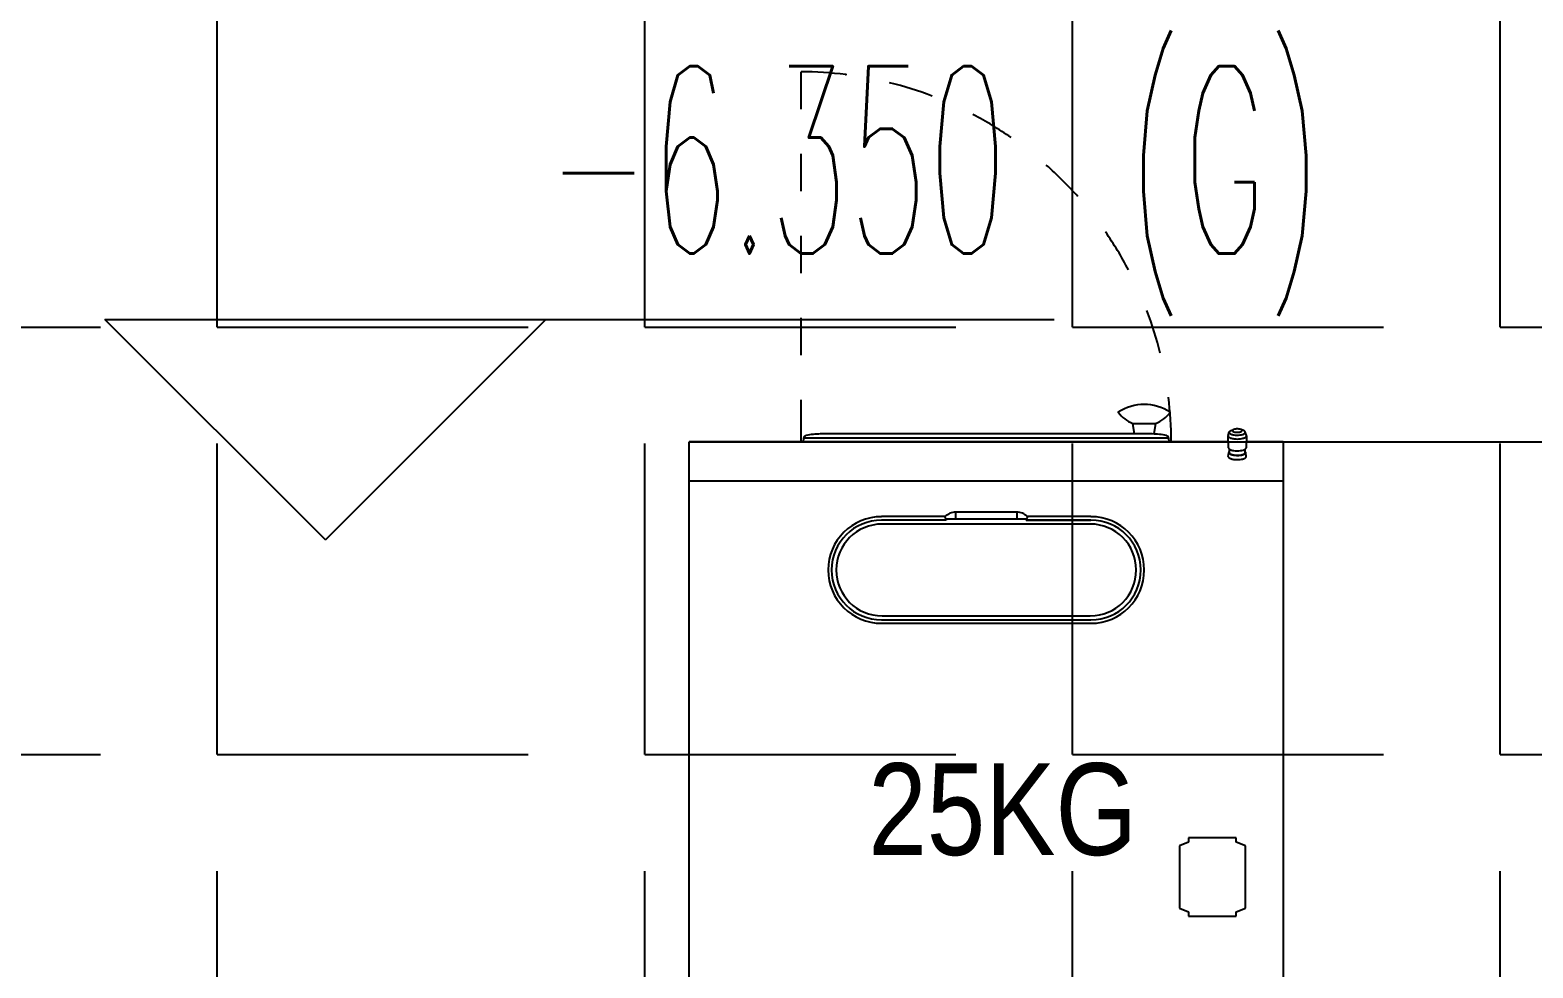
# Model space of a CAD drawing. Header units: millimetres. Extents: x 12325263 to 13848842, y -1463133 to 573208.
# Drawn here: x 12580379 to 12582833, y -859503 to -857971 of the extents above; entities that cross this region are included whole.
import ezdxf
from ezdxf.xclip import XClip

# ---------------------------------------------------------------- set-up
doc = ezdxf.new("R2010")
doc.units = ezdxf.units.MM
doc.header["$LTSCALE"] = 1000
doc.header["$XCLIPFRAME"] = 0
for name, color, linetype in [('A-ANNO-ELEV', 3, 'Continuous'), ('A-ANNO-TEXT', 7, 'Continuous'), ('fur202301', 252, 'Continuous'), ('WALL', 5, 'Continuous'), ('WALL-SHATCH', 8, 'Continuous'), ('建筑-楼板开洞', 251, 'Continuous')]:
    doc.layers.add(name, color=color, linetype=linetype)
doc.styles.add('_TCH_DIM', font='SIMPLEX.shx', dxfattribs={"width": 0.7, "bigfont": 'GBCBIG.shx'})
doc.styles.add('KA', font='ARIALN.TTF')

# ---------------------------------------------------------------- blocks, each defined once
blk = doc.blocks.new('adgshg13-A$C7F010FC0')
at = {"layer": 'WALL-SHATCH'}
h = blk.add_hatch(color=256, dxfattribs=at)
h.dxf.hatch_style = 1
h.paths.add_polyline_path([(-60384.2, -16880.9), (-763.2, 197.5), (12587.6, -13153.3), (12587.6, -157996), (-162964.9, -188820.4), (-171262.4, -180522.9), (-171262.4, -31310.9), (-150707.2, -10755.7), (-131860.1, -7980.9), (-99162.4, -7980.9), (-99162.4, -4980.9), (-76620.4, -4980.9), (-70107.7, -16880.9)], flags=16)
h.paths.add_polyline_path([(-60091.2, -16380.9), (-646.9, 646.9), (12987.6, -12987.6), (12987.6, -158331.9), (-163100.6, -189250.4), (-171662.4, -180688.6), (-171662.4, -31145.2), (-150777.9, -10260.7), (-131896.7, -7480.9), (-99562.4, -7480.9), (-99562.4, -4580.9), (-76365.6, -4580.9), (-69907.5, -16380.9)])
blk = doc.blocks.new('A$C4C7A72D3')
at = {"layer": 'WALL', "color": 1}
blk.add_blockref('adgshg13-A$C7F010FC0', (210433, 205503.6), dxfattribs=at)
blk = doc.blocks.new('asdgag4gedsgy765hgh')
at = {"layer": 'fur202301', "linetype": 'Continuous'}
for p, q in [((156072.7, 55195), (156072.7, 56201.6)), ((157042.7, 56201.6), (157042.7, 55195)), ((156149.3, 55963.3), (156134.3, 55957.3)), ((156149.3, 55963.3), (156134.3, 55957.3)), ((156149.3, 55970.3), (156149.3, 55963.3)), ((156227.3, 55970.3), (156149.3, 55970.3)), ((156149.3, 55970.3), (156149.3, 55963.3)), ((156227.3, 55970.3), (156149.3, 55970.3)), ((156227.3, 55963.3), (156227.3, 55970.3)), ((156227.3, 55963.3), (156227.3, 55970.3)), ((156242.3, 55957.3), (156227.3, 55963.3)), ((156242.3, 55957.3), (156227.3, 55963.3)), ((156134.3, 55957.3), (156134.3, 55855.3)), ((156134.3, 55957.3), (156134.3, 55855.3)), ((156242.3, 55855.3), (156242.3, 55957.3)), ((156242.3, 55855.3), (156242.3, 55957.3)), ((156134.3, 55855.3), (156149.3, 55849.3)), ((156134.3, 55855.3), (156149.3, 55849.3)), ((156149.3, 55849.3), (156149.3, 55842.3)), ((156149.3, 55849.3), (156149.3, 55842.3)), ((156149.3, 55842.3), (156227.3, 55842.3)), ((156149.3, 55842.3), (156227.3, 55842.3)), ((156227.3, 55849.3), (156242.3, 55855.3)), ((156227.3, 55849.3), (156242.3, 55855.3)), ((156227.3, 55842.3), (156227.3, 55849.3)), ((156227.3, 55842.3), (156227.3, 55849.3)), ((156728.7, 55491.7), (156386.7, 55491.7)), ((156728.7, 55491.7), (156386.7, 55491.7)), ((156728.7, 55486.1), (156386.7, 55486.1)), ((156728.7, 55486.1), (156386.7, 55486.1)), ((156727.7, 55479.6), (156387.7, 55479.6)), ((156727.7, 55479.6), (156387.7, 55479.6)), ((156387.7, 55329.6), (156727.7, 55329.6)), ((156387.7, 55329.6), (156727.7, 55329.6)), ((156492.5, 55323.1), (156386.7, 55323.1)), ((156386.7, 55323.1), (156492.5, 55323.1)), ((156492.5, 55323.1), (156386.7, 55323.1)), ((156386.7, 55323.1), (156492.5, 55323.1)), ((156386.7, 55317.4), (156490.8, 55317.4)), ((156386.7, 55317.4), (156490.8, 55317.4)), ((156490.8, 55318.6), (156490.9, 55318.7)), ((156490.8, 55318.6), (156490.9, 55318.7)), ((156490.8, 55317.4), (156490.8, 55318.6)), ((156490.8, 55317.4), (156490.8, 55318.6)), ((156490.9, 55318.9), (156491, 55319.1)), ((156490.9, 55318.9), (156491, 55319.1)), ((156490.9, 55318.7), (156490.9, 55318.9)), ((156490.9, 55318.7), (156490.9, 55318.9)), ((156491, 55319.2), (156491.1, 55319.4)), ((156491, 55319.2), (156491.1, 55319.4)), ((156491, 55319.1), (156491, 55319.2)), ((156491, 55319.1), (156491, 55319.2)), ((156491.1, 55319.4), (156491.2, 55319.6)), ((156491.1, 55319.4), (156491.2, 55319.6)), ((156491.2, 55319.7), (156491.3, 55319.8)), ((156491.2, 55319.7), (156491.3, 55319.8)), ((156491.2, 55319.6), (156491.2, 55319.7)), ((156491.2, 55319.6), (156491.2, 55319.7)), ((156491.3, 55319.8), (156491.4, 55320.1)), ((156491.3, 55319.8), (156491.4, 55320.1)), ((156491.4, 55320.2), (156491.5, 55320.4)), ((156491.4, 55320.2), (156491.5, 55320.4)), ((156491.4, 55320.1), (156491.4, 55320.2)), ((156491.4, 55320.1), (156491.4, 55320.2)), ((156491.5, 55320.4), (156491.6, 55320.5)), ((156491.5, 55320.4), (156491.6, 55320.5)), ((156491.6, 55320.7), (156491.7, 55320.8)), ((156491.6, 55320.7), (156491.7, 55320.8)), ((156491.6, 55320.5), (156491.6, 55320.7)), ((156491.6, 55320.5), (156491.6, 55320.7)), ((156491.7, 55320.8), (156491.8, 55321)), ((156491.7, 55320.8), (156491.8, 55321)), ((156491.8, 55321), (156491.9, 55321.2)), ((156491.8, 55321), (156491.9, 55321.2)), ((156491.9, 55321.2), (156492, 55321.3)), ((156491.9, 55321.2), (156492, 55321.3)), ((156492, 55321.3), (156492.1, 55321.5)), ((156492, 55321.3), (156492.1, 55321.5)), ((156492.1, 55321.6), (156492.2, 55321.8)), ((156492.1, 55321.6), (156492.2, 55321.8)), ((156492.1, 55321.5), (156492.1, 55321.6)), ((156492.1, 55321.5), (156492.1, 55321.6)), ((156492.2, 55321.8), (156492.3, 55321.9)), ((156492.2, 55321.8), (156492.3, 55321.9)), ((156492.3, 55321.9), (156492.4, 55322.1)), ((156492.3, 55321.9), (156492.4, 55322.1)), ((156492.4, 55322.1), (156492.5, 55322.2)), ((156492.4, 55322.1), (156492.5, 55322.2)), ((156492.5, 55323.1), (156492.5, 55321.7)), ((156492.5, 55323.1), (156492.5, 55321.7)), ((156492.5, 55321.7), (156622.9, 55321.7)), ((156492.5, 55321.7), (156622.9, 55321.7)), ((156507.7, 55310.1), (156507.7, 55321.7)), ((156507.7, 55310.1), (156507.7, 55321.7)), ((156507.7, 55310.1), (156607.7, 55310.1)), ((156507.7, 55310.1), (156607.7, 55310.1)), ((156607.7, 55310.1), (156607.7, 55321.7)), ((156607.7, 55310.1), (156607.7, 55321.7)), ((156622.9, 55323.1), (156728.7, 55323.1)), ((156622.9, 55321.7), (156622.9, 55323.1)), ((156622.9, 55323.1), (156728.7, 55323.1)), ((156622.9, 55321.7), (156622.9, 55323.1)), ((156622.9, 55322.2), (156622.9, 55322.1)), ((156622.9, 55322.2), (156622.9, 55322.1)), ((156622.9, 55322.1), (156623, 55321.9)), ((156622.9, 55322.1), (156623, 55321.9)), ((156623, 55321.9), (156623.1, 55321.8)), ((156623, 55321.9), (156623.1, 55321.8)), ((156623.1, 55321.8), (156623.2, 55321.6)), ((156623.1, 55321.8), (156623.2, 55321.6)), ((156623.2, 55321.6), (156623.3, 55321.5)), ((156623.2, 55321.6), (156623.3, 55321.5)), ((156623.3, 55321.5), (156623.4, 55321.3)), ((156623.3, 55321.5), (156623.4, 55321.3)), ((156623.4, 55321.3), (156623.5, 55321.2)), ((156623.4, 55321.3), (156623.5, 55321.2)), ((156623.5, 55321.2), (156623.5, 55321)), ((156623.5, 55321.2), (156623.5, 55321)), ((156623.5, 55321), (156623.6, 55320.8)), ((156623.5, 55321), (156623.6, 55320.8)), ((156623.6, 55320.8), (156623.7, 55320.7)), ((156623.6, 55320.8), (156623.7, 55320.7)), ((156623.7, 55320.7), (156623.8, 55320.5)), ((156623.7, 55320.7), (156623.8, 55320.5)), ((156623.8, 55320.5), (156623.9, 55320.4)), ((156623.8, 55320.5), (156623.9, 55320.4)), ((156623.9, 55320.4), (156623.9, 55320.2)), ((156623.9, 55320.4), (156623.9, 55320.2)), ((156623.9, 55320.2), (156624, 55320.1)), ((156623.9, 55320.2), (156624, 55320.1)), ((156624, 55320.1), (156624.1, 55319.8)), ((156624, 55320.1), (156624.1, 55319.8)), ((156624.1, 55319.8), (156624.1, 55319.7)), ((156624.1, 55319.8), (156624.1, 55319.7)), ((156624.1, 55319.7), (156624.2, 55319.6)), ((156624.1, 55319.7), (156624.2, 55319.6)), ((156624.2, 55319.6), (156624.3, 55319.4)), ((156624.2, 55319.6), (156624.3, 55319.4)), ((156624.3, 55319.4), (156624.3, 55319.2)), ((156624.3, 55319.4), (156624.3, 55319.2)), ((156624.3, 55319.2), (156624.4, 55319.1)), ((156624.3, 55319.2), (156624.4, 55319.1)), ((156624.4, 55319.1), (156624.4, 55318.9)), ((156624.4, 55319.1), (156624.4, 55318.9)), ((156624.4, 55318.9), (156624.5, 55318.7)), ((156624.4, 55318.9), (156624.5, 55318.7)), ((156624.5, 55318.7), (156624.5, 55318.6)), ((156624.5, 55318.7), (156624.5, 55318.6)), ((156624.5, 55318.6), (156624.5, 55317.4)), ((156624.5, 55318.6), (156624.5, 55317.4)), ((156624.5, 55317.4), (156728.7, 55317.4)), ((156624.5, 55317.4), (156728.7, 55317.4)), ((157042.7, 55258.8), (156072.7, 55258.8)), ((156132.7, 55185.5), (156133.4, 55205.2)), ((156132.7, 55185.5), (156133.4, 55205.2)), ((156132.9, 55219.2), (156133, 55219)), ((156132.9, 55219.2), (156133, 55219)), ((156133, 55219), (156133.9, 55212.4)), ((156133, 55219), (156133.9, 55212.4)), ((156133.9, 55212.6), (156133.9, 55212.4)), ((156133.9, 55212.6), (156133.9, 55212.4)), ((156134.7, 55212.6), (156134.7, 55207.1)), ((156134.7, 55212.6), (156134.7, 55207.1)), ((156160.7, 55207.1), (156160.7, 55212.6)), ((156160.7, 55207.1), (156160.7, 55212.6)), ((156162.4, 55219), (156161.5, 55212.4)), ((156162.4, 55219), (156161.5, 55212.4)), ((156161.5, 55212.4), (156161.5, 55212.6)), ((156161.5, 55212.4), (156161.5, 55212.6)), ((156161.9, 55205.2), (156162.7, 55185.5)), ((156161.9, 55205.2), (156162.7, 55185.5)), ((156162.4, 55219), (156162.4, 55219.2)), ((156162.4, 55219), (156162.4, 55219.2)), ((156072.7, 55195), (156133, 55195)), ((156132.7, 55185.4), (156132.7, 55185.5)), ((156132.7, 55185.4), (156132.7, 55185.5)), ((156132.8, 55184.8), (156134.6, 55179.3)), ((156132.8, 55184.8), (156134.6, 55179.3)), ((156137.4, 55176.9), (156141.5, 55175.2)), ((156137.4, 55176.9), (156141.5, 55175.2)), ((156157.9, 55176.9), (156153.9, 55175.2)), ((156157.9, 55176.9), (156153.9, 55175.2)), ((156162.6, 55184.8), (156160.8, 55179.3)), ((156162.6, 55184.8), (156160.8, 55179.3)), ((156162.3, 55195), (157042.7, 55195)), ((156162.7, 55185.5), (156162.7, 55185.4)), ((156162.7, 55185.5), (156162.7, 55185.4)), ((156856.4, 55195.1), (156258.9, 55195)), ((156859.9, 55195), (156859.9, 55126.8)), ((156859.9, 55195), (156859.9, 55126.8)), ((156859.9, 55053.7), (156859.9, 54992.7)), ((156859.9, 55053.7), (156859.9, 54992.7)), ((156859.9, 54919.6), (156859.9, 54858.7)), ((156859.9, 54919.6), (156859.9, 54858.7)), ((156859.9, 54785.5), (156859.9, 54724.6)), ((156859.9, 54785.5), (156859.9, 54724.6)), ((156859.9, 54651.5), (156859.9, 54590.5)), ((156859.9, 54651.5), (156859.9, 54590.5))]:
    blk.add_line(p, q, dxfattribs=at)
for points in [[(156281.2, 55165.2, 0.147483), (156257.3, 55146.8, 0.297566), (156342.1, 55146.8, 0.147483), (156318.2, 55165.2), (156281.2, 55165.2), (156283.7, 55182.4)], [(156259.4, 55189.5, 0.322541), (156263.2, 55185.1, 0.058944), (156286.6, 55182.4), (156828.8, 55182.4, 0.058944), (156852.1, 55185.1, 0.322541), (156855.9, 55189.5)]]:
    blk.add_lwpolyline(points, format="xyb", dxfattribs=at)
for points in [[(156258.9, 55195.1), (156259.4, 55189.5), (156855.9, 55189.5), (156856.4, 55195.1)], [(156315.7, 55182.4), (156318.2, 55165.2)]]:
    blk.add_lwpolyline(points, dxfattribs=at)
for centre, radius, start, end in [((156386.7, 55404.6), 87.1, 90, 270), ((156386.7, 55404.6), 87.1, 90, 270), ((156386.7, 55404.6), 81.5, 90, 270), ((156386.7, 55404.6), 81.5, 90, 270), ((156387.7, 55404.6), 75, 90, 270), ((156387.7, 55404.6), 75, 90, 270), ((156727.7, 55404.6), 75, 270, 90), ((156727.7, 55404.6), 75, 270, 90), ((156728.7, 55404.6), 87.1, 270, 90), ((156728.7, 55404.6), 87.1, 270, 90), ((156728.7, 55404.6), 81.5, 270, 90), ((156728.7, 55404.6), 81.5, 270, 90), ((156507.7, 55333.1), 23, 222.862, 270), ((156507.7, 55333.1), 23, 222.862, 270), ((156607.7, 55333.1), 23, 270, 317.138), ((156607.7, 55333.1), 23, 270, 317.138), ((156134.9, 55219.2), 2.01, 153.29, 175.4054), ((156134.9, 55219.2), 2.01, 153.29, 175.4054), ((156134.6, 55219.2), 1.68, 176.1757, 179.9307), ((156134.6, 55219.2), 1.68, 176.1757, 179.9307), ((156135.7, 55218.7), 2.9, 135.4105, 152.8615), ((156135.7, 55218.7), 2.9, 135.4105, 152.8615), ((156135.2, 55205.1), 1.8, 161.9373, 177.2764), ((156135.2, 55205.1), 1.8, 161.9373, 177.2764), ((156135.7, 55204.9), 2.28, 142.0536, 161.7068), ((156135.7, 55204.9), 2.28, 142.0536, 161.7068), ((156137.3, 55217.3), 5, 125.8234, 135.9071), ((156137.3, 55217.3), 5, 125.8234, 135.9071), ((156135.9, 55212.5), 2.07, 137.1495, 174.1113), ((156135.9, 55212.5), 2.07, 137.1495, 174.1113), ((156135.5, 55212.6), 1.58, 175.5413, 179.9052), ((156135.5, 55212.6), 1.58, 175.5413, 179.9052), ((156135.7, 55212.7), 1.81, 188.6379, 196.4512), ((156135.7, 55212.7), 1.81, 188.6379, 196.4512), ((156136.6, 55204.3), 3.36, 136.275, 142.6151), ((156136.6, 55204.3), 3.36, 136.275, 142.6151), ((156135.9, 55212.7), 2.05, 196.6176, 210.4829), ((156135.9, 55212.7), 2.05, 196.6176, 210.4829), ((156137.5, 55203.4), 4.69, 127.0854, 136.1261), ((156137.5, 55203.4), 4.69, 127.0854, 136.1261), ((156136.4, 55213), 2.62, 210.4538, 219.1339), ((156136.4, 55213), 2.62, 210.4538, 219.1339), ((156139.1, 55214.8), 8.13, 117.9668, 125.7149), ((156139.1, 55214.8), 8.13, 117.9668, 125.7149), ((156138, 55210.8), 4.72, 123.8253, 138.4721), ((156138, 55210.8), 4.72, 123.8253, 138.4721), ((156137.2, 55213.6), 3.58, 219.1748, 226.3019), ((156137.2, 55213.6), 3.58, 219.1748, 226.3019), ((156136.6, 55212.5), 1.95, 137.1495, 174.1113), ((156136.6, 55212.5), 1.95, 137.1495, 174.1113), ((156136.2, 55212.6), 1.49, 175.5413, 179.9052), ((156136.2, 55212.6), 1.49, 175.5413, 179.9052), ((156138.6, 55201.9), 6.52, 123.2827, 127.165), ((156138.6, 55201.9), 6.52, 123.2827, 127.165), ((156139.8, 55200), 8.74, 116.2897, 123.0488), ((156139.8, 55200), 8.74, 116.2897, 123.0488), ((156138.5, 55210.9), 4.45, 123.8253, 138.4721), ((156138.5, 55210.9), 4.45, 123.8253, 138.4721), ((156141.4, 55210.2), 13.2, 109.1377, 117.6961), ((156141.4, 55210.2), 13.2, 109.1377, 117.6961), ((156140.6, 55206.9), 9.39, 110.4847, 123.7208), ((156140.6, 55206.9), 9.39, 110.4847, 123.7208), ((156141.6, 55196.4), 12.8, 110.9906, 116.2561), ((156141.6, 55196.4), 12.8, 110.9906, 116.2561), ((156141, 55207.3), 8.85, 110.4847, 123.7208), ((156141, 55207.3), 8.85, 110.4847, 123.7208), ((156143.6, 55191.1), 18.4, 104.5146, 110.9181), ((156143.6, 55191.1), 18.4, 104.5146, 110.9181), ((156143.9, 55203.2), 20.7, 104.4799, 109.3523), ((156143.9, 55203.2), 20.7, 104.4799, 109.3523), ((156143.7, 55199.2), 17.7, 105.0207, 111.2452), ((156143.7, 55199.2), 17.7, 105.0207, 111.2452), ((156143.9, 55200), 16.7, 105.0207, 111.2452), ((156143.9, 55200), 16.7, 105.0207, 111.2452), ((156145.8, 55196), 28.2, 99.983, 104.4497), ((156145.8, 55196), 28.2, 99.983, 104.4497), ((156145.3, 55184.9), 24.9, 103.4713, 104.7356), ((156145.3, 55184.9), 24.9, 103.4713, 104.7356), ((156146.3, 55189.2), 28.1, 96.986, 104.8577), ((156146.3, 55189.2), 28.1, 96.986, 104.8577), ((156146.4, 55180.1), 29.8, 97.9988, 103.2831), ((156146.4, 55180.1), 29.8, 97.9988, 103.2831), ((156146.4, 55190.6), 26.4, 96.986, 104.8577), ((156146.4, 55190.6), 26.4, 96.986, 104.8577), ((156147.3, 55186.9), 37.4, 93.1379, 99.8706), ((156147.3, 55186.9), 37.4, 93.1379, 99.8706), ((156147.7, 55169.9), 40.1, 81.3482, 97.8359), ((156147.7, 55169.9), 40.1, 81.3482, 97.8359), ((156147.7, 55178.5), 38.9, 88.5576, 97.0771), ((156147.7, 55178.5), 38.9, 88.5576, 97.0771), ((156147.7, 55180.5), 36.6, 88.5576, 97.0771), ((156147.7, 55180.5), 36.6, 88.5576, 97.0771), ((156147.6, 55182.2), 42, 91.998, 93.2637), ((156147.6, 55182.2), 42, 91.998, 93.2637), ((156147.7, 55181.5), 42.8, 91.6229, 92.0006), ((156147.7, 55181.5), 42.8, 91.6229, 92.0006), ((156147.7, 55181.3), 43, 88.3769, 91.6231), ((156147.7, 55181.3), 43, 88.3769, 91.6231), ((156147.9, 55180.8), 36.6, 81.2285, 88.78), ((156147.9, 55180.8), 36.6, 81.2285, 88.78), ((156147.9, 55182.6), 34.4, 81.2285, 88.78), ((156147.9, 55182.6), 34.4, 81.2285, 88.78), ((156147.7, 55181.5), 42.8, 87.9994, 88.3771), ((156147.7, 55181.5), 42.8, 87.9994, 88.3771), ((156147.7, 55182.2), 42, 86.7363, 88.002), ((156147.7, 55182.2), 42, 86.7363, 88.002), ((156148, 55185.7), 38.5, 82.2385, 86.811), ((156148, 55185.7), 38.5, 82.2385, 86.811), ((156149.2, 55191.3), 25.6, 76.1367, 81.2075), ((156149.2, 55191.3), 25.6, 76.1367, 81.2075), ((156149.1, 55193.7), 30.5, 76.5774, 82.3586), ((156149.1, 55193.7), 30.5, 76.5774, 82.3586), ((156149.3, 55190), 27.2, 76.1367, 81.2075), ((156149.3, 55190), 27.2, 76.1367, 81.2075), ((156149.5, 55182.5), 27.4, 75.38, 81.1242), ((156149.5, 55182.5), 27.4, 75.38, 81.1242), ((156151.3, 55199.5), 17.2, 68.8008, 76.3518), ((156151.3, 55199.5), 17.2, 68.8008, 76.3518), ((156151.5, 55198.7), 18.3, 68.8008, 76.3518), ((156151.5, 55198.7), 18.3, 68.8008, 76.3518), ((156151.3, 55202.8), 21.1, 70.6746, 76.6306), ((156151.3, 55202.8), 21.1, 70.6746, 76.6306), ((156151.3, 55189.7), 19.9, 71.5188, 75.3358), ((156151.3, 55189.7), 19.9, 71.5188, 75.3358), ((156153.8, 55205.9), 10.3, 61.3248, 68.8819), ((156153.8, 55205.9), 10.3, 61.3248, 68.8819), ((156153.1, 55194.8), 14.5, 65.2937, 71.7005), ((156153.1, 55194.8), 14.5, 65.2937, 71.7005), ((156154.2, 55205.5), 11, 61.3248, 68.8819), ((156154.2, 55205.5), 11, 61.3248, 68.8819), ((156153.4, 55208.8), 14.7, 66.3476, 70.623), ((156153.4, 55208.8), 14.7, 66.3476, 70.623), ((156155.3, 55208.7), 7.12, 55.7416, 61.229), ((156155.3, 55208.7), 7.12, 55.7416, 61.229), ((156155.2, 55199.4), 9.49, 59.0733, 65.3003), ((156155.2, 55199.4), 9.49, 59.0733, 65.3003), ((156155.4, 55213.2), 9.9, 57.8466, 66.75), ((156155.4, 55213.2), 9.9, 57.8466, 66.75), ((156156.9, 55211.1), 4.28, 41.2413, 56.4613), ((156156.9, 55211.1), 4.28, 41.2413, 56.4613), ((156155.8, 55208.5), 7.55, 55.7416, 61.229), ((156155.8, 55208.5), 7.55, 55.7416, 61.229), ((156157.5, 55211), 4.55, 41.2413, 56.4613), ((156157.5, 55211), 4.55, 41.2413, 56.4613), ((156156.6, 55201.8), 6.7, 52.8506, 59.1525), ((156156.6, 55201.8), 6.7, 52.8506, 59.1525), ((156158.5, 55212.4), 2.26, 23.954, 41.3265), ((156158.5, 55212.4), 2.26, 23.954, 41.3265), ((156159, 55212.6), 1.68, 0.7424, 24.1507), ((156159, 55212.6), 1.68, 0.7424, 24.1507), ((156157.4, 55216.4), 6.13, 49.6025, 57.8237), ((156157.4, 55216.4), 6.13, 49.6025, 57.8237), ((156158.1, 55213.8), 3.78, 313.7795, 317.5293), ((156158.1, 55213.8), 3.78, 313.7795, 317.5293), ((156157.7, 55203.2), 4.9, 47.6313, 52.8182), ((156157.7, 55203.2), 4.9, 47.6313, 52.8182), ((156159.1, 55212.4), 2.4, 23.954, 41.3265), ((156159.1, 55212.4), 2.4, 23.954, 41.3265), ((156158.7, 55213.2), 2.94, 317.3011, 326.0009), ((156158.7, 55213.2), 2.94, 317.3011, 326.0009), ((156158.4, 55203.9), 3.9, 40.2123, 47.8306), ((156158.4, 55203.9), 3.9, 40.2123, 47.8306), ((156159.3, 55212.8), 2.2, 325.9401, 337.5763), ((156159.3, 55212.8), 2.2, 325.9401, 337.5763), ((156159.7, 55212.6), 1.78, 0.7424, 24.1507), ((156159.7, 55212.6), 1.78, 0.7424, 24.1507), ((156159.6, 55212.7), 1.86, 337.5493, 351.2852), ((156159.6, 55212.7), 1.86, 337.5493, 351.2852), ((156158.7, 55217.9), 4.19, 40.5816, 49.6298), ((156158.7, 55217.9), 4.19, 40.5816, 49.6298), ((156159.2, 55204.6), 2.8, 32.5871, 40.1726), ((156159.2, 55204.6), 2.8, 32.5871, 40.1726), ((156159.7, 55205), 2.23, 22.1688, 32.6509), ((156159.7, 55205), 2.23, 22.1688, 32.6509), ((156160.1, 55205.1), 1.84, 2.8195, 22.4909), ((156160.1, 55205.1), 1.84, 2.8195, 22.4909), ((156159.8, 55218.8), 2.76, 29.295, 40.7226), ((156159.8, 55218.8), 2.76, 29.295, 40.7226), ((156160.5, 55219.2), 1.97, 1.0024, 29.9524), ((156160.5, 55219.2), 1.97, 1.0024, 29.9524), ((156134.9, 55185.3), 2.22, 141.9649, 175.7891), ((156134.9, 55185.3), 2.22, 141.9649, 175.7891), ((156134.4, 55185.4), 1.68, 180.0513, 184.9179), ((156134.4, 55185.4), 1.68, 180.0513, 184.9179), ((156134.6, 55185.4), 1.92, 185.1162, 197.8917), ((156134.6, 55185.4), 1.92, 185.1162, 197.8917), ((156136.4, 55184.2), 4.09, 131.3837, 142.4024), ((156136.4, 55184.2), 4.09, 131.3837, 142.4024), ((156138.3, 55181.9), 7.02, 117.9542, 130.7433), ((156138.3, 55181.9), 7.02, 117.9542, 130.7433), ((156136.5, 55179.7), 1.98, 137.1495, 174.1113), ((156136.5, 55179.7), 1.98, 137.1495, 174.1113), ((156136, 55179.7), 1.51, 175.5413, 179.9052), ((156136, 55179.7), 1.51, 175.5413, 179.9052), ((156136, 55179.7), 1.47, 180.0513, 184.9179), ((156136, 55179.7), 1.47, 180.0513, 184.9179), ((156136.2, 55179.8), 1.69, 185.1162, 197.8917), ((156136.2, 55179.8), 1.69, 185.1162, 197.8917), ((156136.4, 55179.8), 1.94, 197.7933, 204.8378), ((156136.4, 55179.8), 1.94, 197.7933, 204.8378), ((156136.7, 55180), 2.32, 205.2913, 218.5684), ((156136.7, 55180), 2.32, 205.2913, 218.5684), ((156137.7, 55180.8), 3.6, 218.644, 229.1238), ((156137.7, 55180.8), 3.6, 218.644, 229.1238), ((156141, 55176.8), 12.9, 111.1859, 118.1607), ((156141, 55176.8), 12.9, 111.1859, 118.1607), ((156138.4, 55178), 4.52, 123.8253, 138.4721), ((156138.4, 55178), 4.52, 123.8253, 138.4721), ((156138.7, 55182), 5.11, 228.9751, 235.6613), ((156138.7, 55182), 5.11, 228.9751, 235.6613), ((156140.9, 55174.3), 8.98, 110.4847, 123.7208), ((156140.9, 55174.3), 8.98, 110.4847, 123.7208), ((156140, 55183.8), 7.37, 235.6938, 241.2536), ((156140, 55183.8), 7.37, 235.6938, 241.2536), ((156143.4, 55170.6), 19.5, 104.9373, 111.083), ((156143.4, 55170.6), 19.5, 104.9373, 111.083), ((156141.4, 55186.4), 10.3, 241.3838, 247.335), ((156141.4, 55186.4), 10.3, 241.3838, 247.335), ((156143.9, 55166.9), 17, 105.0207, 111.2452), ((156143.9, 55166.9), 17, 105.0207, 111.2452), ((156146.2, 55159.8), 30.6, 96.9586, 104.7748), ((156146.2, 55159.8), 30.6, 96.9586, 104.7748), ((156146.4, 55157.3), 26.8, 96.986, 104.8577), ((156146.4, 55157.3), 26.8, 96.986, 104.8577), ((156140.8, 55176.9), 1.12, 149.4886, 178.2445), ((156140.8, 55176.9), 1.12, 149.4886, 178.2445), ((156140.7, 55176.9), 0.975, 180.5103, 194.9328), ((156140.7, 55176.9), 0.975, 180.5103, 194.9328), ((156141.3, 55176.6), 1.67, 135.0611, 149.5302), ((156141.3, 55176.6), 1.67, 135.0611, 149.5302), ((156142.4, 55175.5), 3.24, 121.9862, 134.375), ((156142.4, 55175.5), 3.24, 121.9862, 134.375), ((156143.8, 55173.1), 6.02, 110.9884, 121.6259), ((156143.8, 55173.1), 6.02, 110.9884, 121.6259), ((156145.4, 55169), 10.4, 105.0331, 111.1911), ((156145.4, 55169), 10.4, 105.0331, 111.1911), ((156147.7, 55147.9), 42.7, 82.9927, 97.0073), ((156147.7, 55147.9), 42.7, 82.9927, 97.0073), ((156146.9, 55163.4), 16.3, 96.98, 104.8505), ((156146.9, 55163.4), 16.3, 96.98, 104.8505), ((156147.7, 55147.1), 37.2, 88.5576, 97.0771), ((156147.7, 55147.1), 37.2, 88.5576, 97.0771), ((156147.7, 55157.1), 22.5, 88.559, 97.0743), ((156147.7, 55157.1), 22.5, 88.559, 97.0743), ((156147.8, 55158.5), 21.2, 81.2327, 88.7804), ((156147.8, 55158.5), 21.2, 81.2327, 88.7804), ((156147.9, 55149.3), 35, 81.2285, 88.78), ((156147.9, 55149.3), 35, 81.2285, 88.78), ((156148.6, 55163.8), 15.8, 76.1427, 81.2114), ((156148.6, 55163.8), 15.8, 76.1427, 81.2114), ((156149.9, 55168.8), 10.7, 68.8502, 76.341), ((156149.9, 55168.8), 10.7, 68.8502, 76.341), ((156148.8, 55157.4), 33, 78.362, 82.8908), ((156148.8, 55157.4), 33, 78.362, 82.8908), ((156149.2, 55158.1), 26, 76.1367, 81.2075), ((156149.2, 55158.1), 26, 76.1367, 81.2075), ((156151.4, 55172.7), 6.42, 61.3634, 68.8468), ((156151.4, 55172.7), 6.42, 61.3634, 68.8468), ((156152.7, 55175), 3.84, 51.2048, 61.6388), ((156152.7, 55175), 3.84, 51.2048, 61.6388), ((156153.7, 55176.2), 2.22, 40.7209, 51.5832), ((156153.7, 55176.2), 2.22, 40.7209, 51.5832), ((156151.3, 55166.4), 17.5, 68.8008, 76.3518), ((156151.3, 55166.4), 17.5, 68.8008, 76.3518), ((156154.3, 55176.8), 1.41, 23.8326, 40.9991), ((156154.3, 55176.8), 1.41, 23.8326, 40.9991), ((156150.9, 55167), 23.3, 70.8619, 78.5725), ((156150.9, 55167), 23.3, 70.8619, 78.5725), ((156154.6, 55176.9), 1.03, 0.8559, 24.3046), ((156154.6, 55176.9), 1.03, 0.8559, 24.3046), ((156154.7, 55176.9), 0.962, 342.5542, 359.6428), ((156154.7, 55176.9), 0.962, 342.5542, 359.6428), ((156153.9, 55172.9), 10.5, 61.3248, 68.8819), ((156153.9, 55172.9), 10.5, 61.3248, 68.8819), ((156153.6, 55187.3), 11.3, 292.7745, 295.1996), ((156153.6, 55187.3), 11.3, 292.7745, 295.1996), ((156154.7, 55185), 8.73, 295.0238, 301.2814), ((156154.7, 55185), 8.73, 295.0238, 301.2814), ((156153.8, 55175.5), 14.2, 64.4189, 70.7221), ((156153.8, 55175.5), 14.2, 64.4189, 70.7221), ((156155.4, 55175.8), 7.22, 55.7416, 61.229), ((156155.4, 55175.8), 7.22, 55.7416, 61.229), ((156156, 55182.8), 6.18, 301.2604, 306.7794), ((156156, 55182.8), 6.18, 301.2604, 306.7794), ((156157.1, 55178.1), 4.35, 41.2413, 56.4613), ((156157.1, 55178.1), 4.35, 41.2413, 56.4613), ((156157, 55181.4), 4.44, 306.7095, 314.4142), ((156157, 55181.4), 4.44, 306.7095, 314.4142), ((156156.1, 55180.4), 8.83, 56.2187, 64.6867), ((156156.1, 55180.4), 8.83, 56.2187, 64.6867), ((156158, 55180.5), 3.08, 314.1215, 325.2485), ((156158, 55180.5), 3.08, 314.1215, 325.2485), ((156158.6, 55179.5), 2.29, 23.954, 41.3265), ((156158.6, 55179.5), 2.29, 23.954, 41.3265), ((156158.9, 55179.9), 2.04, 325.2707, 341.9836), ((156158.9, 55179.9), 2.04, 325.2707, 341.9836), ((156159.2, 55179.7), 1.71, 0.7424, 24.1507), ((156159.2, 55179.7), 1.71, 0.7424, 24.1507), ((156159.3, 55179.8), 1.57, 346.5947, 359.7584), ((156159.3, 55179.8), 1.57, 346.5947, 359.7584), ((156159.1, 55179.8), 1.78, 342.2527, 346.8061), ((156159.1, 55179.8), 1.78, 342.2527, 346.8061), ((156158.3, 55183.5), 5.07, 42.1007, 56.8856), ((156158.3, 55183.5), 5.07, 42.1007, 56.8856), ((156160.1, 55185), 2.7, 25.5908, 42.2683), ((156160.1, 55185), 2.7, 25.5908, 42.2683), ((156160.7, 55185.3), 1.99, 3.0009, 25.6941), ((156160.7, 55185.3), 1.99, 3.0009, 25.6941), ((156160.9, 55185.4), 1.79, 346.5947, 359.7584), ((156160.9, 55185.4), 1.79, 346.5947, 359.7584), ((156160.7, 55185.4), 2.02, 342.2527, 346.8061), ((156160.7, 55185.4), 2.02, 342.2527, 346.8061), ((156861.5, 55196.6), 606, 180.143, 187.0478), ((156140.9, 55177), 1.23, 195.1915, 210.549), ((156140.9, 55177), 1.23, 195.1915, 210.549), ((156141.2, 55177.2), 1.61, 210.7168, 223.7985), ((156141.2, 55177.2), 1.61, 210.7168, 223.7985), ((156142, 55178), 2.75, 224.0105, 235.0765), ((156142, 55178), 2.75, 224.0105, 235.0765), ((156142.9, 55179.2), 4.2, 234.6788, 241.3614), ((156142.9, 55179.2), 4.2, 234.6788, 241.3614), ((156143.9, 55181), 6.29, 241.3566, 247.2924), ((156143.9, 55181), 6.29, 241.3566, 247.2924), ((156144.6, 55182.6), 8.07, 247.2008, 248.6045), ((156144.6, 55182.6), 8.07, 247.2008, 248.6045), ((156145.7, 55185.8), 11.4, 249.0951, 258.0384), ((156145.7, 55185.8), 11.4, 249.0951, 258.0384), ((156147.1, 55191.7), 17.4, 257.7464, 262.9454), ((156147.1, 55191.7), 17.4, 257.7464, 262.9454), ((156147.7, 55196.9), 22.8, 263.018, 272.9784), ((156147.7, 55196.9), 22.8, 263.018, 272.9784), ((156147.9, 55194.1), 19.9, 272.7286, 280.6947), ((156147.9, 55194.1), 19.9, 272.7286, 280.6947), ((156149, 55188.3), 14, 280.7842, 285.65), ((156149, 55188.3), 14, 280.7842, 285.65), ((156150.2, 55184.2), 9.77, 285.5193, 292.4819), ((156150.2, 55184.2), 9.77, 285.5193, 292.4819), ((156151.6, 55180.8), 6.03, 292.5927, 299.5654), ((156151.6, 55180.8), 6.03, 292.5927, 299.5654), ((156152.6, 55179), 4.04, 299.621, 305.4088), ((156152.6, 55179), 4.04, 299.621, 305.4088), ((156153.1, 55178.3), 3.1, 305.3144, 312.124), ((156153.1, 55178.3), 3.1, 305.3144, 312.124), ((156153.9, 55177.4), 1.91, 311.8533, 322.898), ((156153.9, 55177.4), 1.91, 311.8533, 322.898), ((156154.4, 55177), 1.31, 322.7393, 342.5117), ((156154.4, 55177), 1.31, 322.7393, 342.5117), ((156861.5, 55196.6), 606, 193.9508, 200.8522), ((156861.5, 55196.6), 606, 193.9508, 200.8522), ((156861.5, 55196.6), 606, 207.7525, 214.6518), ((156861.5, 55196.6), 606, 207.7525, 214.6518), ((156861.5, 55196.6), 606, 221.5507, 228.4493), ((156861.5, 55196.6), 606, 221.5507, 228.4493), ((156861.5, 55196.6), 606, 235.3482, 242.2475), ((156861.5, 55196.6), 606, 235.3482, 242.2475), ((156861.5, 55196.6), 606, 249.1478, 256.0492), ((156861.5, 55196.6), 606, 249.1478, 256.0492), ((156861.5, 55196.6), 606, 262.9522, 269.857), ((156861.5, 55196.6), 606, 262.9522, 269.857)]:
    blk.add_arc(centre, radius, start, end, dxfattribs=at)
blk.add_point((156787.1, 54595.1), dxfattribs=at)
blk.add_point((156787.1, 54595.1), dxfattribs=at)
blk = doc.blocks.new('sdfgsdffhg')
at = {"layer": 'fur202301'}
for p, q in [((371.4, 15413.3, 0), (3522.2, 15413.3, 0)), ((371.4, 13520, 0), (371.4, 15413.3, 0))]:
    blk.add_line(p, q, dxfattribs=at)
at = {"layer": 'fur202301', "rotation": 180}
blk.add_blockref('asdgag4gedsgy765hgh', (157414, 70608.4, 0), dxfattribs=at)
at = {"layer": 'fur202301', "style": 'KA'}
blk.add_text('25KG', height=150, rotation=0.0059, dxfattribs=at).set_placement((663.7, 14738.1, 0))

msp = doc.modelspace()

# ---------------------------------------------------------------- block references
ref = msp.add_blockref('A$C4C7A72D3', (12385714.9, -906209.5), dxfattribs=dict(rotation=350.041249254255))
XClip(ref).set_block_clipping_path([(223442.8584877662, 85923.1187333744), (220542.7961432356, 85923.1422391906), (220542.8579492103, 89292.823275506), (211526.9150355905, 89292.8101311298), (210631.4331447985, 94392.8080583527), (206113.3685902953, 94392.8025418455), (206001.4315187763, 95030.3127344656), (204376.2826588508, 94744.9613686837), (203364.4570056833, 100506.9030052917), (197947.3947122637, 99555.7482674252), (192482.3428474721, 130679.4765393781), (190118.7804593667, 130264.4504016289), (191623.4071957469, 121695.6427078634), (177046.6486519482, 119136.2011700841), (175707.6223907359, 126760.8483765714), (173902.988371335, 128026.4039125028), (169528.3854461554, 127258.2903269802), (169070.0967394859, 129868.3614864857), (163308.2517458182, 128856.6693391807), (163766.52659606, 126246.6171700556), (159679.1795131005, 125528.9180921423), (170669.6888374612, 62935.797914044), (167222.1989369914, 62330.4650948944), (167939.7759490944, 58243.6808593175), (171386.9528796654, 58848.2912487988), (172857.0656793863, 50477.0032648193), (165962.5026008021, 49266.4230898353), (168037.7813034765, 37447.1796448426), (140649.9584970828, 32638.2390106404), (115387.9799239188, 28202.5781787895), (95598.7254695911, 140907.4332163476), (226939.476109907, 163968.8668500402), (240128.6952811591, 88852.8973128139)])

# ---------------------------------------------------------------- next in the draw order: hatches: boundary and pattern name
at = {"layer": '建筑-楼板开洞'}
h = msp.add_hatch(dxfattribs=at)
h.set_pattern_fill('ANGLE', color=256, scale=200)
h.set_pattern_definition([(0, (0, 0), (0, 698.5), [508, -190.5]), (90, (0, 0), (-698.5, 4e-14), [508, -190.5])])
h.paths.add_polyline_path([(12587146.8, -865236.8), (12587146.8, -851936.8), (12575396.8, -851936.8), (12575396.8, -855736.8), (12567496.8, -855736.8), (12567496.8, -858836.8), (12575396.8, -858836.9), (12575396.8, -865236.8)])

# ---------------------------------------------------------------- next in the draw order: block references
msp.add_blockref('sdfgsdffhg', (12581083.9, -874056.8, 0))

# ---------------------------------------------------------------- next in the draw order: linework, layer by layer
at = {"layer": 'A-ANNO-ELEV'}
for p, q in [((12580860.9, -858804), (12580500.9, -858444)), ((12580500.9, -858444), (12582050.9, -858444)), ((12580860.9, -858804), (12581220.9, -858444))]:
    msp.add_line(p, q, dxfattribs=at)

# ---------------------------------------------------------------- next in the draw order: texts
at = {"layer": 'A-ANNO-TEXT', "style": '_TCH_DIM', "width": 0.494118}
for s, p in [('(G)', (12582170.9, -858336)), ('-6.350', (12581222.9, -858336))]:
    msp.add_text(s, height=306, dxfattribs=at).set_placement(p)

doc.saveas('drawing.dxf')
